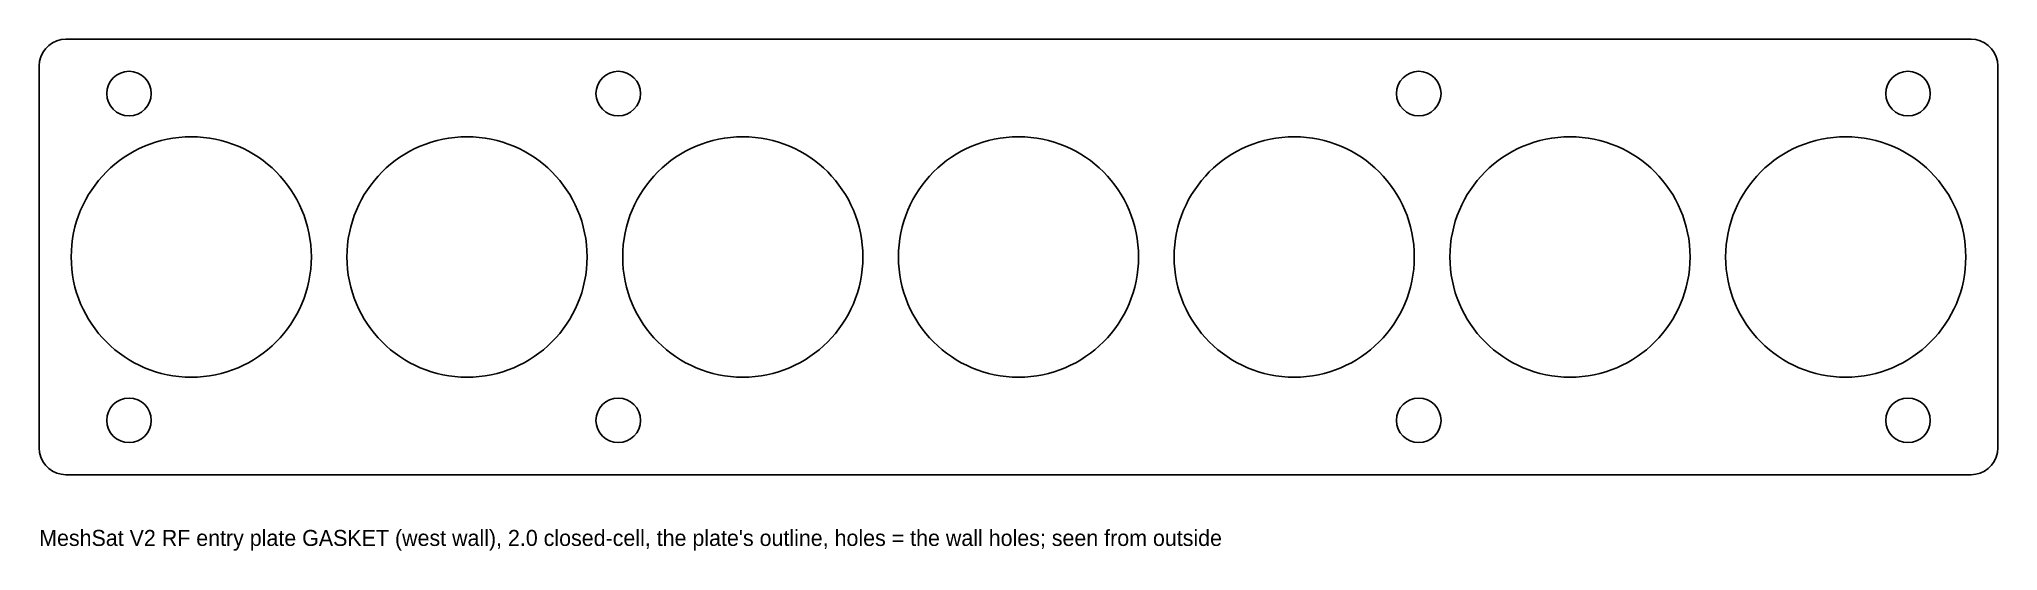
# Model space of a CAD drawing. Header units: millimetres. Extents: x -110 to 110, y 26 to 83.
import ezdxf

# ---------------------------------------------------------------- set-up
doc = ezdxf.new("R2010")
doc.units = ezdxf.units.MM
for name, color, linetype in [('NOTES', 7, 'Continuous'), ('OUTLINE', 7, 'Continuous'), ('THROUGH', 7, 'Continuous')]:
    doc.layers.add(name, color=color, linetype=linetype)

msp = doc.modelspace()

# ---------------------------------------------------------------- linework, layer by layer
at = {"layer": 'OUTLINE'}
msp.add_lwpolyline([(-110.1, 80.45), (-110.05, 80.97), (-109.92, 81.48), (-109.7, 81.95), (-109.4, 82.38), (-109.03, 82.75), (-108.6, 83.05), (-108.13, 83.27), (-107.62, 83.4), (-107.1, 83.45), (107.1, 83.45), (107.62, 83.4), (108.13, 83.27), (108.6, 83.05), (109.03, 82.75), (109.4, 82.38), (109.7, 81.95), (109.92, 81.48), (110.05, 80.97), (110.1, 80.45), (110.1, 37.55), (110.05, 37.03), (109.92, 36.52), (109.7, 36.05), (109.4, 35.62), (109.03, 35.25), (108.6, 34.95), (108.13, 34.73), (107.62, 34.6), (107.1, 34.55), (-107.1, 34.55), (-107.62, 34.6), (-108.13, 34.73), (-108.6, 34.95), (-109.03, 35.25), (-109.4, 35.62), (-109.7, 36.05), (-109.92, 36.52), (-110.05, 37.03), (-110.1, 37.55)], close=True, dxfattribs=at)
at = {"layer": 'THROUGH'}
for centre, radius in [((-100, 77.35), 2.5), ((-45, 77.35), 2.5), ((45, 77.35), 2.5), ((100, 77.35), 2.5), ((-93, 59), 13.5), ((-62, 59), 13.5), ((-31, 59), 13.5), ((0, 59), 13.5), ((31, 59), 13.5), ((62, 59), 13.5), ((93, 59), 13.5), ((-100, 40.65), 2.5), ((-45, 40.65), 2.5), ((45, 40.65), 2.5), ((100, 40.65), 2.5)]:
    msp.add_circle(centre, radius, dxfattribs=at)

# ---------------------------------------------------------------- texts
at = {"layer": 'NOTES'}
msp.add_text("MeshSat V2 RF entry plate GASKET (west wall), 2.0 closed-cell, the plate's outline, holes = the wall holes; seen from outside", height=1.8, dxfattribs=at).set_placement((-110.1, 26.55))

doc.saveas('drawing.dxf')
